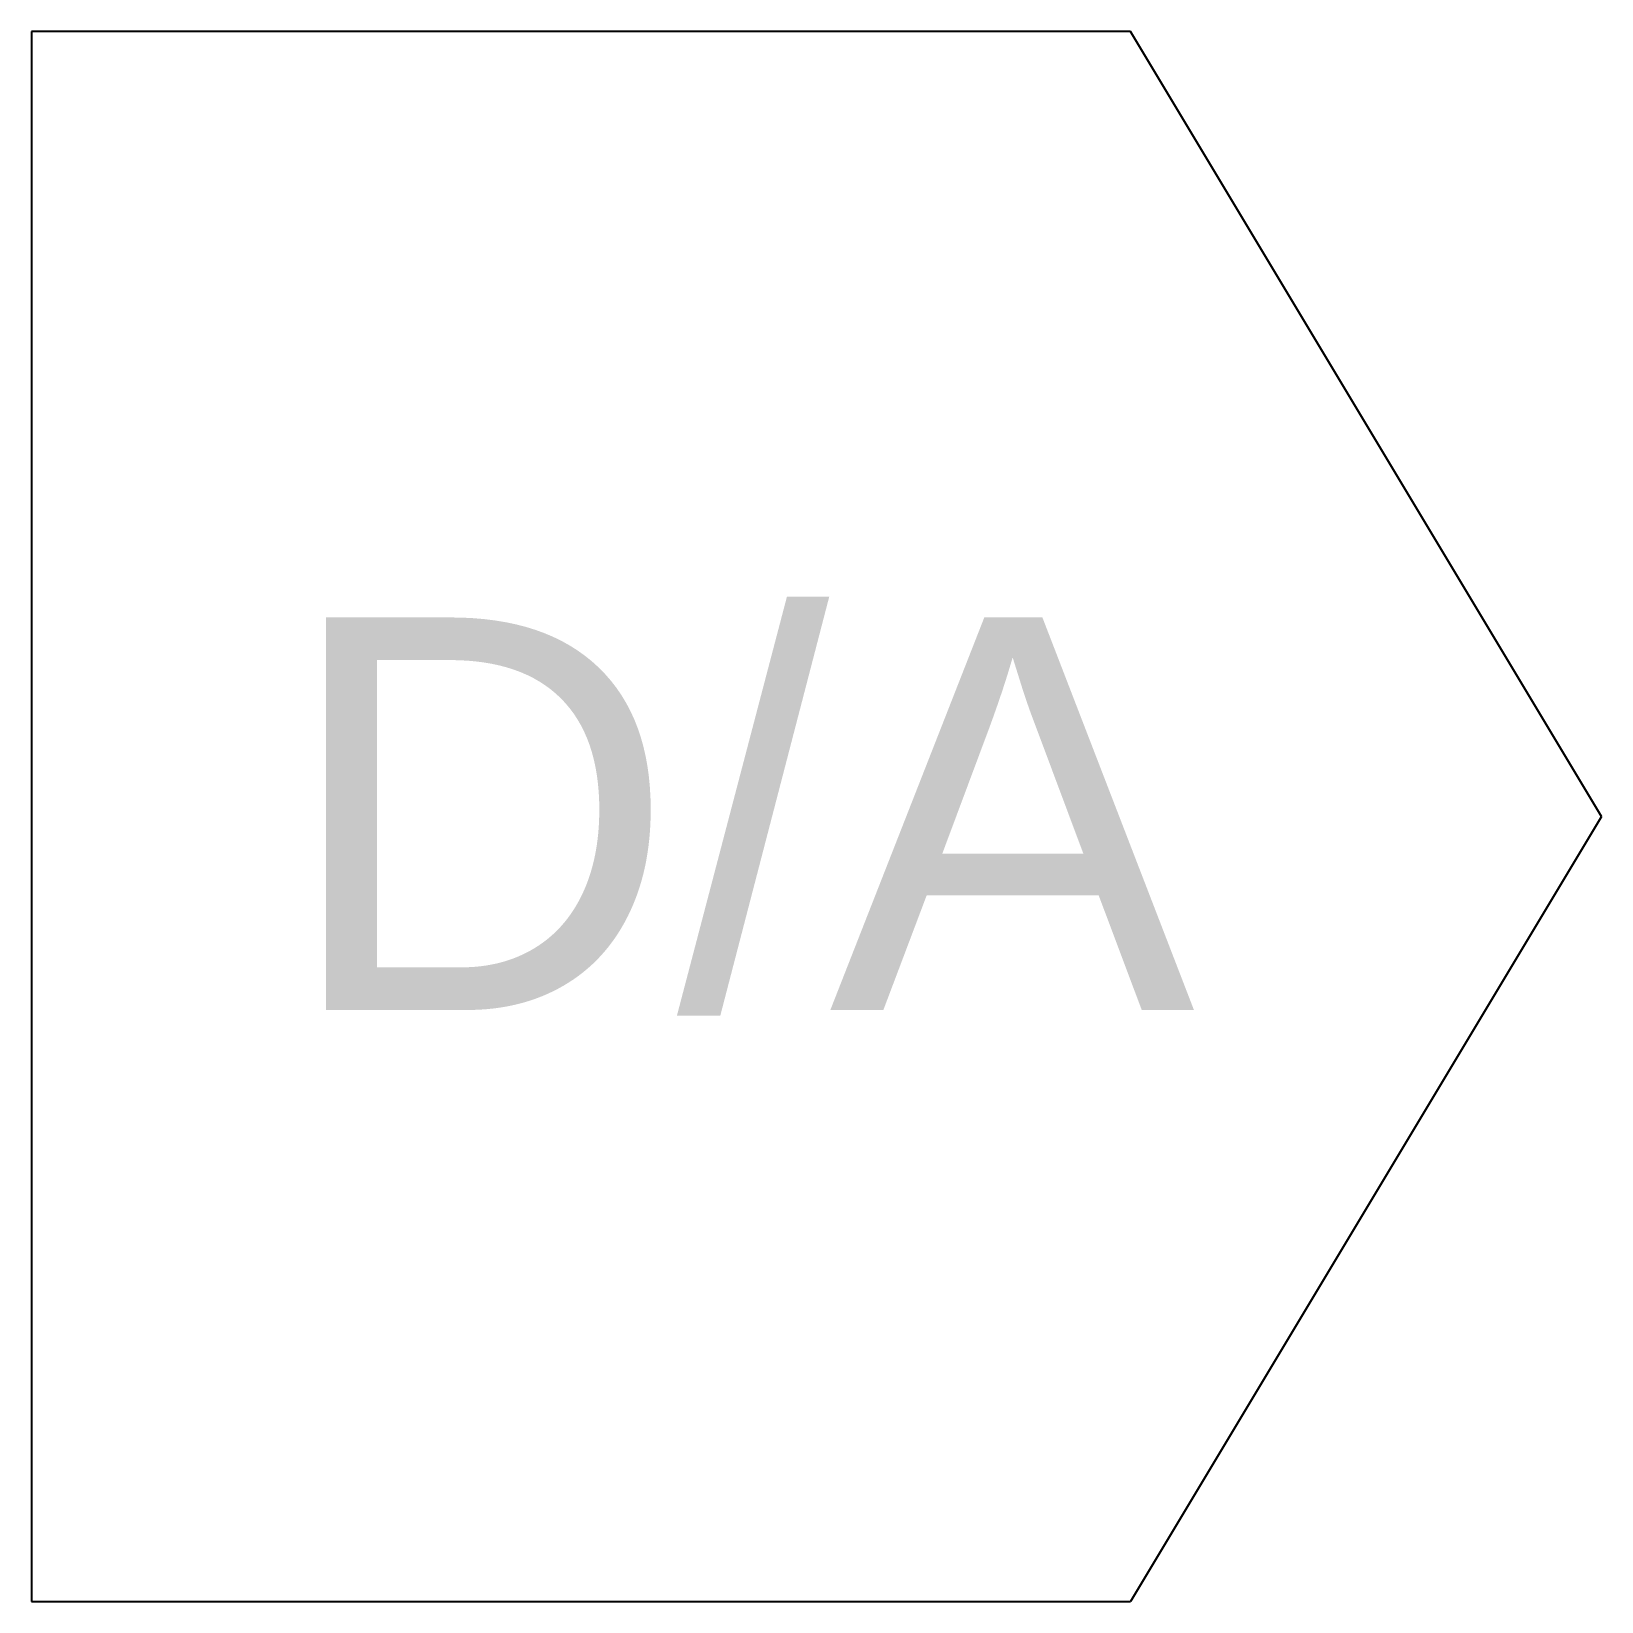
# Model space of a CAD drawing. Header units: millimetres. Extents: x 0 to 20, y -10 to 10.
import ezdxf

# ---------------------------------------------------------------- set-up
doc = ezdxf.new("R2010")
doc.units = ezdxf.units.MM
doc.layers.add('OBJECT', color=18, linetype='Continuous', lineweight=25, true_color=0x000000)
doc.styles.add('textstyle3', font='')
doc.styles.get('textstyle3').set_extended_font_data('Arial')

msp = doc.modelspace()

# ---------------------------------------------------------------- linework, layer by layer
at = {"layer": 'OBJECT'}
for p, q in [((0, 10), (0, -10)), ((14, 10), (0, 10)), ((20, 0), (14, 10)), ((20, 0), (14, -10)), ((0, -10), (14, -10))]:
    msp.add_line(p, q, dxfattribs=at)

# ---------------------------------------------------------------- texts
at = {"layer": 'OBJECT', "insert": (9, 0), "char_height": 2, "attachment_point": 5, "style": 'textstyle3'}
msp.add_mtext('\\H5;D/A', dxfattribs=at)

doc.saveas('drawing.dxf')
